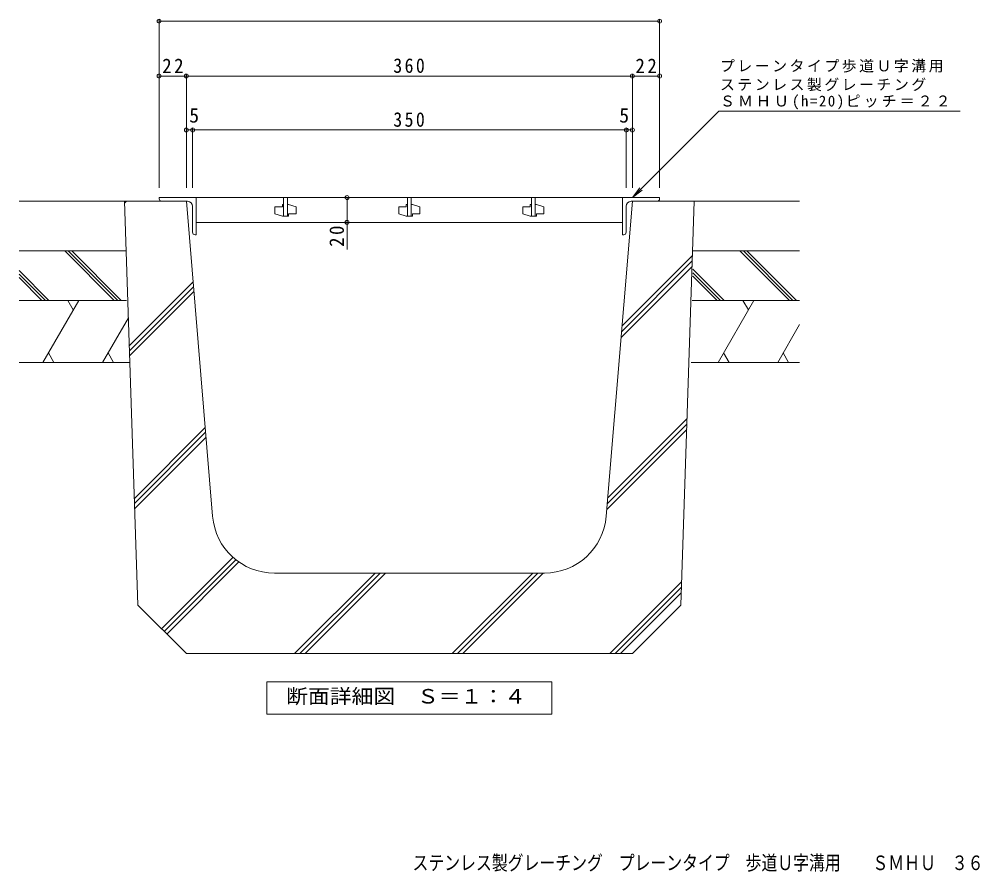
# Model space of a CAD drawing. Units: millimetres on the paper, enlarged 10 times, with parts at other scales. Extents: x -1720 to 1861, y -1362 to 1292.
# Drawn here: x -1720 to 215, y -1362 to 358 of the extents above; entities that cross this region are included whole.
import ezdxf
from ezdxf.enums import TextEntityAlignment as Align

# ---------------------------------------------------------------- set-up
doc = ezdxf.new("R2010")
doc.units = ezdxf.units.MM
doc.header["$LTSCALE"] = 10
doc.header["$PDMODE"] = 32
doc.header["$PDSIZE"] = 8
for name, color, linetype, lineweight in [('A-0', 6, 'Continuous', 9), ('A-2', 3, 'Continuous', 9), ('A-5', 7, 'Continuous', 9), ('A-6', 6, 'Continuous', 9)]:
    doc.layers.add(name, color=color, linetype=linetype, lineweight=lineweight)
doc.layers.add('F-5_F-5ﾚｲﾔ', color=2, linetype='Continuous')
doc.styles.add('ＭＳ ゴシック', font='')
doc.styles.get('ＭＳ ゴシック').set_extended_font_data('MS Gothic')

msp = doc.modelspace()

# ---------------------------------------------------------------- linework, layer by layer
at = {"layer": 'A-0', "color": 7}
for p, q in [((-1437.54, 356.99), (-1437.54, 18.06)), ((-427.54, 353.99), (-1437.54, 353.99)), ((-427.54, 356.99), (-427.54, 18.06)), ((-1382.54, 243.3), (-1437.54, 243.3)), ((-1382.54, 246.3), (-1382.54, 18.06)), ((-482.54, 243.3), (-1382.54, 243.3)), ((-482.54, 246.3), (-482.54, 18.06)), ((-427.54, 243.3), (-482.54, 243.3)), ((-1370.04, 137.55), (-1370.04, 18.06)), ((-495.04, 137.55), (-495.04, 18.06)), ((-1370.04, 134.55), (-1382.54, 134.55)), ((-495.04, 134.55), (-1370.04, 134.55)), ((-482.54, 134.55), (-495.04, 134.55)), ((-1058.27, -1.94), (-1058.27, -51.94)), ((-1058.27, -51.94), (-1058.27, -106.64))]:
    msp.add_line(p, q, dxfattribs=at)
at = {"layer": 'A-0'}
for p, q in [((-1507.54, -9.44), (-1480.38, -824.1)), ((-1507.54, -9.44), (-1382.54, -9.44)), ((-1507.4, -13.39), (-1503.46, -9.44)), ((-1329.59, -644.82), (-1382.54, -9.44)), ((-535.48, -644.82), (-482.54, -9.44)), ((-357.54, -9.44), (-482.54, -9.44)), ((-357.54, -9.44), (-384.69, -824.1)), ((-504.47, -272.64), (-361.55, -129.72)), ((-503.51, -261.07), (-361.18, -118.75)), ((-505.43, -284.21), (-361.91, -140.69)), ((-1497.82, -300.8), (-1368.99, -171.97)), ((-1497.48, -311.06), (-1368.18, -181.76)), ((-1497.14, -321.33), (-1367.36, -191.55)), ((-533.4, -619.77), (-372.52, -458.89)), ((-532.43, -608.2), (-372.15, -447.92)), ((-1487.56, -608.73), (-1344.52, -465.69)), ((-1487.22, -618.99), (-1343.7, -475.48)), ((-534.36, -631.34), (-372.88, -469.86)), ((-1486.88, -629.26), (-1342.88, -485.27)), ((-1432.56, -871.92), (-1288.3, -727.66)), ((-1427.25, -877.23), (-1282.53, -732.51)), ((-1421.95, -882.53), (-1276.45, -737.03)), ((-1205.02, -759.44), (-660.05, -759.44)), ((-1164.38, -921.94), (-1001.88, -759.44)), ((-1153.77, -921.94), (-991.27, -759.44)), ((-1143.16, -921.94), (-980.66, -759.44)), ((-846.18, -921.94), (-683.68, -759.44)), ((-835.57, -921.94), (-673.07, -759.44)), ((-824.97, -921.94), (-662.47, -759.44)), ((-527.98, -921.94), (-383.13, -777.09)), ((-517.37, -921.94), (-383.49, -788.06)), ((-506.77, -921.94), (-383.86, -799.03)), ((-1382.54, -921.94), (-1480.38, -824.1)), ((-482.54, -921.94), (-384.69, -824.1)), ((-1382.54, -921.94), (-482.54, -921.94))]:
    msp.add_line(p, q, dxfattribs=at)
for centre, start, end in [((-1205.02, -634.44), 184.76364, 270), ((-660.05, -634.44), 270, 355.23637)]:
    msp.add_arc(centre, 125, start, end, dxfattribs=at)
at = {"layer": 'A-0', "color": 7}
for p in [(-1437.54, 353.99), (-427.54, 353.99), (-1437.54, 243.3), (-1382.54, 243.3), (-482.54, 243.3), (-427.54, 243.3), (-1382.54, 134.55), (-1370.04, 134.55), (-495.04, 134.55), (-482.54, 134.55), (-1058.27, -1.94), (-1058.27, -51.94)]:
    msp.add_point(p, dxfattribs=at)
at = {"layer": 'A-2'}
for p, q in [((-1362.54, -1.94), (-1437.54, -1.94)), ((-1437.54, -4.44), (-1437.54, -1.94)), ((-1432.54, -9.44), (-1380.04, -9.44)), ((-1362.54, -1.94), (-1362.54, -76.94)), ((-502.54, -1.94), (-1362.54, -1.94)), ((-1188.79, -15.69), (-1188.79, -20.69)), ((-1186.29, -15.69), (-1188.79, -15.69)), ((-1186.29, -1.94), (-1186.29, -39.44)), ((-1178.79, -1.94), (-1178.79, -39.44)), ((-1176.29, -15.69), (-1178.79, -15.69)), ((-938.79, -15.69), (-938.79, -20.69)), ((-936.29, -15.69), (-938.79, -15.69)), ((-936.29, -1.94), (-936.29, -39.44)), ((-928.79, -1.94), (-928.79, -39.44)), ((-926.29, -15.69), (-928.79, -15.69)), ((-688.79, -15.69), (-688.79, -20.69)), ((-686.29, -15.69), (-688.79, -15.69)), ((-686.29, -1.94), (-686.29, -39.44)), ((-678.79, -1.94), (-678.79, -39.44)), ((-676.29, -15.69), (-678.79, -15.69)), ((-502.54, -1.94), (-502.54, -76.94)), ((-502.54, -1.94), (-427.54, -1.94)), ((-432.54, -9.44), (-485.04, -9.44)), ((-427.54, -4.44), (-427.54, -1.94)), ((-1370.04, -71.94), (-1370.04, -19.44)), ((-1203.79, -20.69), (-1203.79, -34.44)), ((-1203.79, -20.69), (-1188.79, -20.69)), ((-1176.29, -34.44), (-1161.29, -34.44)), ((-953.79, -20.69), (-953.79, -34.44)), ((-953.79, -20.69), (-938.79, -20.69)), ((-926.29, -34.44), (-911.29, -34.44)), ((-703.79, -20.69), (-703.79, -34.44)), ((-703.79, -20.69), (-688.79, -20.69)), ((-676.29, -34.44), (-661.29, -34.44)), ((-495.04, -71.94), (-495.04, -19.44)), ((-1362.54, -51.94), (-502.54, -51.94)), ((-1365.04, -76.94), (-1362.54, -76.94)), ((-500.04, -76.94), (-502.54, -76.94))]:
    msp.add_line(p, q, dxfattribs=at)
for points in [[(-1176.29, -15.69), (-1161.29, -20.69), (-1161.29, -34.44)], [(-926.29, -15.69), (-911.29, -20.69), (-911.29, -34.44)], [(-676.29, -15.69), (-661.29, -20.69), (-661.29, -34.44)], [(-1176.29, -34.44), (-1176.29, -39.44), (-1188.79, -39.44), (-1203.79, -34.44)], [(-926.29, -34.44), (-926.29, -39.44), (-938.79, -39.44), (-953.79, -34.44)], [(-676.29, -34.44), (-676.29, -39.44), (-688.79, -39.44), (-703.79, -34.44)]]:
    msp.add_lwpolyline(points, dxfattribs=at)
for centre, radius, start, end in [((-1432.54, -4.44), 5, 180, 270), ((-1380.04, -19.44), 10, 0, 90), ((-485.04, -19.44), 10, 90, 180), ((-432.54, -4.44), 5, 270, 0), ((-1365.04, -71.94), 5, 180, 270), ((-500.04, -71.94), 5, 270, 0)]:
    msp.add_arc(centre, radius, start, end, dxfattribs=at)
at = {"layer": 'A-5'}
for q in [(-467.32, 17.89), (-462.7, 13.28)]:
    msp.add_line((-482.54, -1.94), q, dxfattribs=at)
msp.add_lwpolyline([(-482.54, -1.94), (-308.07, 172.52), (178.81, 172.52)], dxfattribs=at)
msp.add_lwpolyline([(-1220.04, -1043.95), (-1220.04, -978.95), (-645.04, -978.95), (-645.04, -1043.95)], close=True, dxfattribs=at)
at = {"layer": 'A-6'}
for p, q in [((-1507.54, -9.44), (-1720.04, -9.44)), ((-145.04, -9.44), (-357.54, -9.44)), ((-1505.45, -109.44), (-1720.04, -109.44)), ((-1528.07, -209.44), (-1628.07, -109.44)), ((-1521, -209.44), (-1621, -109.44)), ((-1513.93, -209.44), (-1613.93, -109.44)), ((-145.04, -109.44), (-359.54, -109.44)), ((-165.57, -209.44), (-265.57, -109.44)), ((-158.5, -209.44), (-258.5, -109.44)), ((-151.43, -209.44), (-251.43, -109.44)), ((-1659.87, -209.44), (-1720.04, -149.28)), ((-304.45, -209.44), (-360.42, -153.47)), ((-297.37, -209.44), (-360.28, -146.54)), ((-1666.95, -209.44), (-1720.04, -156.35)), ((-1674.02, -209.44), (-1720.04, -163.42)), ((-311.52, -209.44), (-360.56, -160.4)), ((-1503.37, -209.44), (-1720.04, -209.44)), ((-1599.82, -209.44), (-1671.99, -334.44)), ((-1621.89, -209.44), (-1610.85, -228.55)), ((-145.04, -209.44), (-361.54, -209.44)), ((-237.32, -209.44), (-309.49, -334.44)), ((-259.39, -209.44), (-248.35, -228.55)), ((-1499.71, -244.22), (-1551.8, -334.44)), ((-145.04, -257.78), (-189.3, -334.44)), ((-1649.92, -334.44), (-1660.95, -315.33)), ((-1529.73, -334.44), (-1540.76, -315.33)), ((-287.42, -334.44), (-298.45, -315.33)), ((-167.23, -334.44), (-178.26, -315.33)), ((-1496.7, -334.44), (-1720.04, -334.44)), ((-364.04, -334.44), (-145.04, -334.44))]:
    msp.add_line(p, q, dxfattribs=at)

# ---------------------------------------------------------------- texts
at = {"layer": 'A-0', "color": 2, "style": 'ＭＳ ゴシック'}
for p in [(-1376.95, 140.55), (-509.12, 140.55)]:
    msp.add_text('5', height=29.33, dxfattribs=at).set_placement(p, align=Align.BOTTOM_LEFT)
at = {"layer": 'A-0', "color": 2, "char_height": 29.33, "attachment_point": 7, "style": 'ＭＳ ゴシック'}
for s, insert in [('\\T1.27;\\W0.95;22', (-1431.29, 249.3)), ('\\T1.27;\\W0.9;360', (-965.04, 249.3)), ('\\T1.27;\\W0.95;22', (-476.29, 249.3)), ('\\T1.27;\\W0.9;350', (-965.04, 140.55))]:
    msp.add_mtext(s, dxfattribs=dict(at, insert=insert))
at = {"layer": 'A-0', "color": 2, "insert": (-1064.27, -101.38), "char_height": 29.33, "attachment_point": 7, "rotation": 90, "style": 'ＭＳ ゴシック'}
msp.add_mtext('\\T1.27;\\W0.95;20', dxfattribs=at)
at = {"layer": 'A-5', "color": 2, "style": 'ＭＳ ゴシック', "width": 1.1}
msp.add_text('断面詳細図\u3000Ｓ＝１：４', height=29.33, dxfattribs=at).set_placement((-1181.27, -1031.45), align=Align.BOTTOM_LEFT)
at = {"layer": 'A-5', "char_height": 21.99, "attachment_point": 7, "style": 'ＭＳ ゴシック'}
for s, insert in [('\\T1.17;プレーンタイプ歩道Ｕ字溝用', (-305.66, 250.15)), ('\\T1.17;ステンレス製グレーチング', (-305.66, 212.68)), ('\\T1.21;ＳＭＨＵ(h=20)ピッチ＝２２', (-305.66, 176.05))]:
    msp.add_mtext(s, dxfattribs=dict(at, insert=insert))
at = {"layer": 'F-5_F-5ﾚｲﾔ', "style": 'ＭＳ ゴシック', "width": 0.8}
msp.add_text('ステンレス製グレーチング\u3000プレーンタイプ\u3000歩道Ｕ字溝用\u3000\u3000ＳＭＨＵ\u3000３６２０\u3000Ｐ＝２２', height=29.33, dxfattribs=at).set_placement((-926.19, -1367.38), align=Align.BOTTOM_LEFT)

doc.saveas('drawing.dxf')
